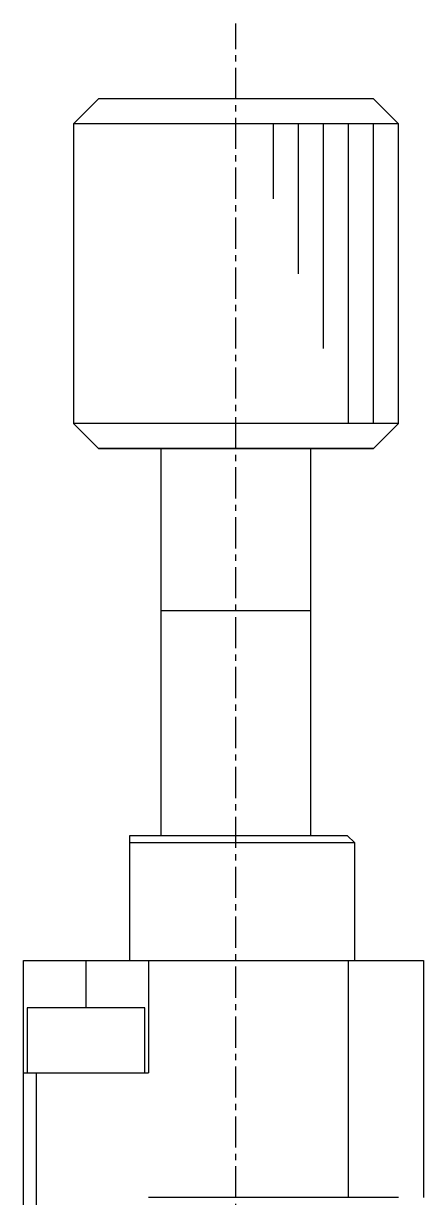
# Model space of a CAD drawing. Extents: x 75 to 236, y -5 to 206.
# Drawn here: x 75.48 to 91.48, y 158.93 to 205.95 of the extents above; entities that cross this region are included whole.
import ezdxf

# ---------------------------------------------------------------- set-up
doc = ezdxf.new("R2010")
doc.units = 0
doc.linetypes.add('CENTER', pattern=[2, 1.25, -0.25, 0.25, -0.25])
doc.layers.get('0').update_dxf_attribs({"linetype": 'CONTINUOUS'})

msp = doc.modelspace()

# ---------------------------------------------------------------- linework, layer by layer
at = {"color": 1, "linetype": 'CENTER'}
msp.add_line((83.979, 146.927), (83.979, 205.952), dxfattribs=at)
at = {"color": 7, "linetype": 'CONTINUOUS'}
for p, q in [((78.479, 202.927), (77.479, 201.927)), ((90.479, 201.927), (89.479, 202.927)), ((77.479, 201.927), (77.479, 189.927)), ((90.479, 189.927), (90.479, 201.927)), ((77.479, 189.927), (78.479, 188.927)), ((89.479, 188.927), (90.479, 189.927)), ((86.979, 188.927), (80.979, 188.927)), ((80.979, 188.927), (83.93, 188.927)), ((80.979, 188.927), (80.979, 182.422)), ((83.93, 188.927), (86.979, 188.927)), ((86.979, 182.422), (86.979, 188.927)), ((80.979, 182.432), (80.979, 173.427)), ((86.979, 173.427), (86.979, 182.432)), ((79.729, 173.427), (88.429, 173.427)), ((79.729, 173.127), (79.729, 173.427)), ((88.729, 173.127), (79.729, 173.127)), ((79.729, 168.427), (79.729, 173.127)), ((88.729, 173.127), (88.429, 173.427)), ((88.729, 168.427), (88.729, 173.127)), ((75.479, 168.427), (77.979, 168.427)), ((75.479, 163.927), (75.479, 168.427)), ((77.979, 168.427), (80.479, 168.427)), ((80.479, 168.427), (88.479, 168.427)), ((80.479, 168.427), (80.479, 163.927)), ((88.479, 158.927), (88.479, 168.427)), ((88.479, 168.427), (91.479, 168.427)), ((91.479, 168.427), (91.479, 158.927)), ((80.329, 166.527), (75.629, 166.527)), ((75.629, 166.527), (75.629, 163.927)), ((80.329, 163.927), (80.329, 166.527)), ((75.479, 147.927), (75.479, 163.927)), ((75.479, 163.927), (75.979, 163.927)), ((75.979, 163.927), (75.979, 147.927)), ((75.979, 163.927), (80.479, 163.927))]:
    msp.add_line(p, q, dxfattribs=at)
at = {"color": 3, "linetype": 'CONTINUOUS'}
for p, q in [((85.479, 198.927), (85.479, 201.927)), ((86.479, 195.927), (86.479, 201.927)), ((87.479, 192.927), (87.479, 201.927)), ((88.479, 189.927), (88.479, 201.927)), ((89.479, 189.927), (89.479, 201.927)), ((86.979, 182.427), (80.979, 182.427)), ((77.979, 168.427), (77.979, 166.527))]:
    msp.add_line(p, q, dxfattribs=at)
at = {"color": 7, "linetype": 'CONTINUOUS'}
for points in [[(84.029, 202.927, 0), (83.961, 202.927, 0), (83.893, 202.927, 0), (83.826, 202.927, 0), (83.758, 202.927, 0), (83.69, 202.927, 0), (83.622, 202.927, 0), (83.554, 202.927, 0), (83.487, 202.927, 0), (83.419, 202.927, 0), (83.352, 202.927, 0), (83.284, 202.927, 0), (83.217, 202.927, 0), (83.15, 202.927, 0), (83.083, 202.927, 0), (83.016, 202.927, 0), (82.949, 202.927, 0), (82.883, 202.927, 0), (82.816, 202.927, 0), (82.75, 202.927, 0), (82.684, 202.927, 0), (82.618, 202.927, 0), (82.552, 202.927, 0), (82.487, 202.927, 0), (82.422, 202.927, 0), (82.357, 202.927, 0), (82.292, 202.927, 0), (82.227, 202.927, 0), (82.163, 202.927, 0), (82.099, 202.927, 0), (82.036, 202.927, 0), (81.972, 202.927, 0), (81.909, 202.927, 0), (81.847, 202.927, 0), (81.784, 202.927, 0), (81.722, 202.927, 0), (81.66, 202.927, 0), (81.599, 202.927, 0), (81.538, 202.927, 0), (81.477, 202.927, 0), (81.417, 202.927, 0), (81.357, 202.927, 0), (81.298, 202.927, 0), (81.239, 202.927, 0), (81.18, 202.927, 0), (81.122, 202.927, 0), (81.064, 202.927, 0), (81.007, 202.927, 0), (80.95, 202.927, 0), (80.893, 202.927, 0), (80.837, 202.927, 0), (80.782, 202.927, 0), (80.727, 202.927, 0), (80.672, 202.927, 0), (80.618, 202.927, 0), (80.565, 202.927, 0), (80.512, 202.927, 0), (80.46, 202.927, 0), (80.408, 202.927, 0), (80.356, 202.927, 0), (80.305, 202.927, 0), (80.255, 202.927, 0), (80.206, 202.927, 0), (80.156, 202.927, 0), (80.108, 202.927, 0), (80.06, 202.927, 0), (80.013, 202.927, 0), (79.966, 202.927, 0), (79.92, 202.927, 0), (79.874, 202.927, 0), (79.83, 202.927, 0), (79.785, 202.927, 0), (79.742, 202.927, 0), (79.699, 202.927, 0), (79.656, 202.927, 0), (79.615, 202.927, 0), (79.574, 202.927, 0), (79.534, 202.927, 0), (79.494, 202.927, 0), (79.455, 202.927, 0), (79.417, 202.927, 0), (79.379, 202.927, 0), (79.342, 202.927, 0), (79.306, 202.927, 0), (79.271, 202.927, 0), (79.236, 202.927, 0), (79.202, 202.927, 0), (79.169, 202.927, 0), (79.136, 202.927, 0), (79.104, 202.927, 0), (79.073, 202.927, 0), (79.043, 202.927, 0), (79.013, 202.927, 0), (78.985, 202.927, 0), (78.957, 202.927, 0), (78.929, 202.927, 0), (78.903, 202.927, 0), (78.877, 202.927, 0), (78.852, 202.927, 0), (78.828, 202.927, 0), (78.805, 202.927, 0), (78.782, 202.927, 0), (78.76, 202.927, 0), (78.739, 202.927, 0), (78.719, 202.927, 0), (78.7, 202.927, 0), (78.681, 202.927, 0), (78.663, 202.927, 0), (78.646, 202.927, 0), (78.63, 202.927, 0), (78.615, 202.927, 0), (78.6, 202.927, 0), (78.586, 202.927, 0), (78.573, 202.927, 0), (78.561, 202.927, 0), (78.55, 202.927, 0), (78.54, 202.927, 0), (78.53, 202.927, 0), (78.521, 202.927, 0), (78.513, 202.927, 0), (78.506, 202.927, 0), (78.5, 202.927, 0), (78.495, 202.927, 0), (78.49, 202.927, 0), (78.486, 202.927, 0), (78.483, 202.927, 0), (78.481, 202.927, 0), (78.48, 202.927, 0), (78.479, 202.927, 0)], [(89.479, 202.927, 0), (89.479, 202.927, 0), (89.478, 202.927, 0), (89.476, 202.927, 0), (89.473, 202.927, 0), (89.469, 202.927, 0), (89.465, 202.927, 0), (89.459, 202.927, 0), (89.453, 202.927, 0), (89.446, 202.927, 0), (89.439, 202.927, 0), (89.43, 202.927, 0), (89.421, 202.927, 0), (89.41, 202.927, 0), (89.399, 202.927, 0), (89.388, 202.927, 0), (89.375, 202.927, 0), (89.362, 202.927, 0), (89.347, 202.927, 0), (89.332, 202.927, 0), (89.316, 202.927, 0), (89.3, 202.927, 0), (89.282, 202.927, 0), (89.264, 202.927, 0), (89.245, 202.927, 0), (89.225, 202.927, 0), (89.205, 202.927, 0), (89.184, 202.927, 0), (89.162, 202.927, 0), (89.139, 202.927, 0), (89.115, 202.927, 0), (89.091, 202.927, 0), (89.065, 202.927, 0), (89.04, 202.927, 0), (89.013, 202.927, 0), (88.985, 202.927, 0), (88.957, 202.927, 0), (88.928, 202.927, 0), (88.899, 202.927, 0), (88.868, 202.927, 0), (88.837, 202.927, 0), (88.805, 202.927, 0), (88.773, 202.927, 0), (88.74, 202.927, 0), (88.706, 202.927, 0), (88.671, 202.927, 0), (88.636, 202.927, 0), (88.6, 202.927, 0), (88.563, 202.927, 0), (88.525, 202.927, 0), (88.487, 202.927, 0), (88.448, 202.927, 0), (88.409, 202.927, 0), (88.369, 202.927, 0), (88.328, 202.927, 0), (88.287, 202.927, 0), (88.245, 202.927, 0), (88.202, 202.927, 0), (88.159, 202.927, 0), (88.115, 202.927, 0), (88.07, 202.927, 0), (88.025, 202.927, 0), (87.979, 202.927, 0), (87.933, 202.927, 0), (87.886, 202.927, 0), (87.838, 202.927, 0), (87.79, 202.927, 0), (87.742, 202.927, 0), (87.692, 202.927, 0), (87.643, 202.927, 0), (87.592, 202.927, 0), (87.541, 202.927, 0), (87.49, 202.927, 0), (87.438, 202.927, 0), (87.386, 202.927, 0), (87.333, 202.927, 0), (87.279, 202.927, 0), (87.225, 202.927, 0), (87.171, 202.927, 0), (87.116, 202.927, 0), (87.061, 202.927, 0), (87.005, 202.927, 0), (86.949, 202.927, 0), (86.892, 202.927, 0), (86.835, 202.927, 0), (86.777, 202.927, 0), (86.719, 202.927, 0), (86.661, 202.927, 0), (86.602, 202.927, 0), (86.543, 202.927, 0), (86.484, 202.927, 0), (86.424, 202.927, 0), (86.363, 202.927, 0), (86.303, 202.927, 0), (86.242, 202.927, 0), (86.18, 202.927, 0), (86.119, 202.927, 0), (86.057, 202.927, 0), (85.994, 202.927, 0), (85.932, 202.927, 0), (85.869, 202.927, 0), (85.806, 202.927, 0), (85.742, 202.927, 0), (85.679, 202.927, 0), (85.615, 202.927, 0), (85.55, 202.927, 0), (85.486, 202.927, 0), (85.421, 202.927, 0), (85.356, 202.927, 0), (85.291, 202.927, 0), (85.226, 202.927, 0), (85.161, 202.927, 0), (85.095, 202.927, 0), (85.029, 202.927, 0), (84.963, 202.927, 0), (84.897, 202.927, 0), (84.831, 202.927, 0), (84.765, 202.927, 0), (84.698, 202.927, 0), (84.632, 202.927, 0), (84.565, 202.927, 0), (84.498, 202.927, 0), (84.431, 202.927, 0), (84.364, 202.927, 0), (84.297, 202.927, 0), (84.23, 202.927, 0), (84.163, 202.927, 0), (84.096, 202.927, 0), (84.029, 202.927, 0)], [(84.038, 201.927, 0), (83.958, 201.927, 0), (83.878, 201.927, 0), (83.798, 201.927, 0), (83.717, 201.927, 0), (83.637, 201.927, 0), (83.557, 201.927, 0), (83.477, 201.927, 0), (83.397, 201.927, 0), (83.317, 201.927, 0), (83.238, 201.927, 0), (83.158, 201.927, 0), (83.078, 201.927, 0), (82.999, 201.927, 0), (82.92, 201.927, 0), (82.841, 201.927, 0), (82.762, 201.927, 0), (82.683, 201.927, 0), (82.605, 201.927, 0), (82.526, 201.927, 0), (82.448, 201.927, 0), (82.37, 201.927, 0), (82.293, 201.927, 0), (82.215, 201.927, 0), (82.138, 201.927, 0), (82.062, 201.927, 0), (81.985, 201.927, 0), (81.909, 201.927, 0), (81.833, 201.927, 0), (81.757, 201.927, 0), (81.682, 201.927, 0), (81.607, 201.927, 0), (81.533, 201.927, 0), (81.459, 201.927, 0), (81.385, 201.927, 0), (81.311, 201.927, 0), (81.239, 201.927, 0), (81.166, 201.927, 0), (81.094, 201.927, 0), (81.022, 201.927, 0), (80.951, 201.927, 0), (80.88, 201.927, 0), (80.81, 201.927, 0), (80.74, 201.927, 0), (80.671, 201.927, 0), (80.602, 201.927, 0), (80.534, 201.927, 0), (80.466, 201.927, 0), (80.399, 201.927, 0), (80.332, 201.927, 0), (80.266, 201.927, 0), (80.201, 201.927, 0), (80.135, 201.927, 0), (80.071, 201.927, 0), (80.007, 201.927, 0), (79.944, 201.927, 0), (79.882, 201.927, 0), (79.82, 201.927, 0), (79.758, 201.927, 0), (79.698, 201.927, 0), (79.638, 201.927, 0), (79.578, 201.927, 0), (79.519, 201.927, 0), (79.461, 201.927, 0), (79.404, 201.927, 0), (79.347, 201.927, 0), (79.291, 201.927, 0), (79.236, 201.927, 0), (79.182, 201.927, 0), (79.128, 201.927, 0), (79.075, 201.927, 0), (79.023, 201.927, 0), (78.971, 201.927, 0), (78.92, 201.927, 0), (78.871, 201.927, 0), (78.821, 201.927, 0), (78.773, 201.927, 0), (78.725, 201.927, 0), (78.678, 201.927, 0), (78.632, 201.927, 0), (78.587, 201.927, 0), (78.543, 201.927, 0), (78.499, 201.927, 0), (78.457, 201.927, 0), (78.415, 201.927, 0), (78.374, 201.927, 0), (78.333, 201.927, 0), (78.294, 201.927, 0), (78.256, 201.927, 0), (78.218, 201.927, 0), (78.181, 201.927, 0), (78.145, 201.927, 0), (78.111, 201.927, 0), (78.076, 201.927, 0), (78.043, 201.927, 0), (78.011, 201.927, 0), (77.98, 201.927, 0), (77.949, 201.927, 0), (77.92, 201.927, 0), (77.891, 201.927, 0), (77.864, 201.927, 0), (77.837, 201.927, 0), (77.811, 201.927, 0), (77.786, 201.927, 0), (77.763, 201.927, 0), (77.74, 201.927, 0), (77.718, 201.927, 0), (77.697, 201.927, 0), (77.676, 201.927, 0), (77.657, 201.927, 0), (77.639, 201.927, 0), (77.622, 201.927, 0), (77.606, 201.927, 0), (77.591, 201.927, 0), (77.576, 201.927, 0), (77.563, 201.927, 0), (77.551, 201.927, 0), (77.539, 201.927, 0), (77.529, 201.927, 0), (77.519, 201.927, 0), (77.511, 201.927, 0), (77.504, 201.927, 0), (77.497, 201.927, 0), (77.492, 201.927, 0), (77.487, 201.927, 0), (77.484, 201.927, 0), (77.481, 201.927, 0), (77.48, 201.927, 0), (77.479, 201.927, 0)], [(90.479, 201.927, 0), (90.479, 201.927, 0), (90.478, 201.927, 0), (90.475, 201.927, 0), (90.472, 201.927, 0), (90.467, 201.927, 0), (90.462, 201.927, 0), (90.456, 201.927, 0), (90.448, 201.927, 0), (90.44, 201.927, 0), (90.431, 201.927, 0), (90.421, 201.927, 0), (90.41, 201.927, 0), (90.398, 201.927, 0), (90.385, 201.927, 0), (90.371, 201.927, 0), (90.356, 201.927, 0), (90.34, 201.927, 0), (90.323, 201.927, 0), (90.305, 201.927, 0), (90.287, 201.927, 0), (90.267, 201.927, 0), (90.247, 201.927, 0), (90.225, 201.927, 0), (90.203, 201.927, 0), (90.179, 201.927, 0), (90.155, 201.927, 0), (90.13, 201.927, 0), (90.104, 201.927, 0), (90.077, 201.927, 0), (90.049, 201.927, 0), (90.02, 201.927, 0), (89.99, 201.927, 0), (89.96, 201.927, 0), (89.928, 201.927, 0), (89.896, 201.927, 0), (89.862, 201.927, 0), (89.828, 201.927, 0), (89.793, 201.927, 0), (89.757, 201.927, 0), (89.721, 201.927, 0), (89.683, 201.927, 0), (89.644, 201.927, 0), (89.605, 201.927, 0), (89.565, 201.927, 0), (89.524, 201.927, 0), (89.482, 201.927, 0), (89.44, 201.927, 0), (89.396, 201.927, 0), (89.352, 201.927, 0), (89.307, 201.927, 0), (89.261, 201.927, 0), (89.214, 201.927, 0), (89.167, 201.927, 0), (89.119, 201.927, 0), (89.07, 201.927, 0), (89.02, 201.927, 0), (88.97, 201.927, 0), (88.919, 201.927, 0), (88.867, 201.927, 0), (88.814, 201.927, 0), (88.761, 201.927, 0), (88.707, 201.927, 0), (88.652, 201.927, 0), (88.596, 201.927, 0), (88.54, 201.927, 0), (88.483, 201.927, 0), (88.426, 201.927, 0), (88.368, 201.927, 0), (88.309, 201.927, 0), (88.249, 201.927, 0), (88.189, 201.927, 0), (88.129, 201.927, 0), (88.067, 201.927, 0), (88.005, 201.927, 0), (87.943, 201.927, 0), (87.879, 201.927, 0), (87.816, 201.927, 0), (87.751, 201.927, 0), (87.686, 201.927, 0), (87.621, 201.927, 0), (87.555, 201.927, 0), (87.489, 201.927, 0), (87.422, 201.927, 0), (87.354, 201.927, 0), (87.286, 201.927, 0), (87.218, 201.927, 0), (87.149, 201.927, 0), (87.079, 201.927, 0), (87.009, 201.927, 0), (86.939, 201.927, 0), (86.868, 201.927, 0), (86.797, 201.927, 0), (86.725, 201.927, 0), (86.653, 201.927, 0), (86.58, 201.927, 0), (86.508, 201.927, 0), (86.434, 201.927, 0), (86.361, 201.927, 0), (86.287, 201.927, 0), (86.212, 201.927, 0), (86.138, 201.927, 0), (86.063, 201.927, 0), (85.987, 201.927, 0), (85.912, 201.927, 0), (85.836, 201.927, 0), (85.76, 201.927, 0), (85.683, 201.927, 0), (85.607, 201.927, 0), (85.53, 201.927, 0), (85.453, 201.927, 0), (85.376, 201.927, 0), (85.298, 201.927, 0), (85.22, 201.927, 0), (85.142, 201.927, 0), (85.064, 201.927, 0), (84.986, 201.927, 0), (84.907, 201.927, 0), (84.829, 201.927, 0), (84.75, 201.927, 0), (84.671, 201.927, 0), (84.593, 201.927, 0), (84.513, 201.927, 0), (84.434, 201.927, 0), (84.355, 201.927, 0), (84.276, 201.927, 0), (84.197, 201.927, 0), (84.118, 201.927, 0), (84.038, 201.927, 0)], [(90.479, 189.927, 0), (90.477, 189.927, 0), (90.472, 189.927, 0), (90.462, 189.927, 0), (90.448, 189.927, 0), (90.43, 189.927, 0), (90.409, 189.927, 0), (90.384, 189.927, 0), (90.355, 189.927, 0), (90.321, 189.927, 0), (90.285, 189.927, 0), (90.244, 189.927, 0), (90.199, 189.927, 0), (90.151, 189.927, 0), (90.1, 189.927, 0), (90.044, 189.927, 0), (89.985, 189.927, 0), (89.922, 189.927, 0), (89.855, 189.927, 0), (89.785, 189.927, 0), (89.712, 189.927, 0), (89.635, 189.927, 0), (89.555, 189.927, 0), (89.471, 189.927, 0), (89.384, 189.927, 0), (89.294, 189.927, 0), (89.2, 189.927, 0), (89.104, 189.927, 0), (89.004, 189.927, 0), (88.901, 189.927, 0), (88.796, 189.927, 0), (88.687, 189.927, 0), (88.576, 189.927, 0), (88.461, 189.927, 0), (88.345, 189.927, 0), (88.225, 189.927, 0), (88.103, 189.927, 0), (87.978, 189.927, 0), (87.851, 189.927, 0), (87.722, 189.927, 0), (87.591, 189.927, 0), (87.457, 189.927, 0), (87.321, 189.927, 0), (87.183, 189.927, 0), (87.043, 189.927, 0), (86.902, 189.927, 0), (86.758, 189.927, 0), (86.614, 189.927, 0), (86.467, 189.927, 0), (86.319, 189.927, 0), (86.169, 189.927, 0), (86.018, 189.927, 0), (85.866, 189.927, 0), (85.713, 189.927, 0), (85.559, 189.927, 0), (85.404, 189.927, 0), (85.248, 189.927, 0), (85.091, 189.927, 0), (84.933, 189.927, 0), (84.775, 189.927, 0), (84.617, 189.927, 0), (84.458, 189.927, 0), (84.298, 189.927, 0), (84.139, 189.927, 0), (83.979, 189.927, 0), (83.82, 189.927, 0), (83.66, 189.927, 0), (83.501, 189.927, 0), (83.342, 189.927, 0), (83.184, 189.927, 0), (83.026, 189.927, 0), (82.868, 189.927, 0), (82.711, 189.927, 0), (82.555, 189.927, 0), (82.4, 189.927, 0), (82.246, 189.927, 0), (82.093, 189.927, 0), (81.94, 189.927, 0), (81.79, 189.927, 0), (81.64, 189.927, 0), (81.492, 189.927, 0), (81.345, 189.927, 0), (81.2, 189.927, 0), (81.057, 189.927, 0), (80.915, 189.927, 0), (80.775, 189.927, 0), (80.638, 189.927, 0), (80.502, 189.927, 0), (80.368, 189.927, 0), (80.237, 189.927, 0), (80.107, 189.927, 0), (79.98, 189.927, 0), (79.856, 189.927, 0), (79.734, 189.927, 0), (79.614, 189.927, 0), (79.497, 189.927, 0), (79.383, 189.927, 0), (79.272, 189.927, 0), (79.163, 189.927, 0), (79.058, 189.927, 0), (78.955, 189.927, 0), (78.855, 189.927, 0), (78.758, 189.927, 0), (78.665, 189.927, 0), (78.575, 189.927, 0), (78.488, 189.927, 0), (78.404, 189.927, 0), (78.324, 189.927, 0), (78.247, 189.927, 0), (78.173, 189.927, 0), (78.103, 189.927, 0), (78.037, 189.927, 0), (77.974, 189.927, 0), (77.915, 189.927, 0), (77.859, 189.927, 0), (77.807, 189.927, 0), (77.759, 189.927, 0), (77.715, 189.927, 0), (77.674, 189.927, 0), (77.637, 189.927, 0), (77.604, 189.927, 0), (77.575, 189.927, 0), (77.55, 189.927, 0), (77.528, 189.927, 0), (77.511, 189.927, 0), (77.497, 189.927, 0), (77.487, 189.927, 0), (77.481, 189.927, 0), (77.479, 189.927, 0)], [(89.479, 188.927, 0), (89.478, 188.927, 0), (89.473, 188.927, 0), (89.465, 188.927, 0), (89.453, 188.927, 0), (89.438, 188.927, 0), (89.42, 188.927, 0), (89.398, 188.927, 0), (89.374, 188.927, 0), (89.346, 188.927, 0), (89.315, 188.927, 0), (89.28, 188.927, 0), (89.243, 188.927, 0), (89.202, 188.927, 0), (89.158, 188.927, 0), (89.111, 188.927, 0), (89.061, 188.927, 0), (89.008, 188.927, 0), (88.951, 188.927, 0), (88.892, 188.927, 0), (88.83, 188.927, 0), (88.765, 188.927, 0), (88.697, 188.927, 0), (88.626, 188.927, 0), (88.552, 188.927, 0), (88.476, 188.927, 0), (88.397, 188.927, 0), (88.315, 188.927, 0), (88.231, 188.927, 0), (88.144, 188.927, 0), (88.055, 188.927, 0), (87.963, 188.927, 0), (87.868, 188.927, 0), (87.772, 188.927, 0), (87.673, 188.927, 0), (87.572, 188.927, 0), (87.469, 188.927, 0), (87.363, 188.927, 0), (87.256, 188.927, 0), (87.146, 188.927, 0), (87.035, 188.927, 0), (86.922, 188.927, 0), (86.807, 188.927, 0), (86.69, 188.927, 0), (86.572, 188.927, 0), (86.452, 188.927, 0), (86.331, 188.927, 0), (86.208, 188.927, 0), (86.084, 188.927, 0), (85.959, 188.927, 0), (85.832, 188.927, 0), (85.705, 188.927, 0), (85.576, 188.927, 0), (85.446, 188.927, 0), (85.316, 188.927, 0), (85.184, 188.927, 0), (85.052, 188.927, 0), (84.92, 188.927, 0), (84.786, 188.927, 0), (84.653, 188.927, 0), (84.519, 188.927, 0), (84.384, 188.927, 0), (84.249, 188.927, 0), (84.114, 188.927, 0), (83.979, 188.927, 0), (83.844, 188.927, 0), (83.71, 188.927, 0), (83.575, 188.927, 0), (83.44, 188.927, 0), (83.306, 188.927, 0), (83.172, 188.927, 0), (83.039, 188.927, 0), (82.906, 188.927, 0), (82.774, 188.927, 0), (82.643, 188.927, 0), (82.512, 188.927, 0), (82.383, 188.927, 0), (82.254, 188.927, 0), (82.126, 188.927, 0), (82, 188.927, 0), (81.875, 188.927, 0), (81.751, 188.927, 0), (81.628, 188.927, 0), (81.507, 188.927, 0), (81.387, 188.927, 0), (81.268, 188.927, 0), (81.152, 188.927, 0), (81.037, 188.927, 0), (80.924, 188.927, 0), (80.812, 188.927, 0), (80.703, 188.927, 0), (80.596, 188.927, 0), (80.49, 188.927, 0), (80.387, 188.927, 0), (80.286, 188.927, 0), (80.187, 188.927, 0), (80.09, 188.927, 0), (79.996, 188.927, 0), (79.904, 188.927, 0), (79.815, 188.927, 0), (79.728, 188.927, 0), (79.643, 188.927, 0), (79.562, 188.927, 0), (79.483, 188.927, 0), (79.406, 188.927, 0), (79.333, 188.927, 0), (79.262, 188.927, 0), (79.194, 188.927, 0), (79.129, 188.927, 0), (79.067, 188.927, 0), (79.007, 188.927, 0), (78.951, 188.927, 0), (78.898, 188.927, 0), (78.848, 188.927, 0), (78.801, 188.927, 0), (78.757, 188.927, 0), (78.716, 188.927, 0), (78.679, 188.927, 0), (78.644, 188.927, 0), (78.613, 188.927, 0), (78.585, 188.927, 0), (78.56, 188.927, 0), (78.539, 188.927, 0), (78.521, 188.927, 0), (78.506, 188.927, 0), (78.494, 188.927, 0), (78.486, 188.927, 0), (78.481, 188.927, 0), (78.479, 188.927, 0)], [(78.479, 188.927, 0), (78.48, 188.927, 0), (78.48, 188.927, 0), (78.481, 188.927, 0), (78.482, 188.927, 0), (78.484, 188.927, 0), (78.485, 188.927, 0), (78.487, 188.927, 0), (78.49, 188.927, 0), (78.493, 188.927, 0), (78.496, 188.927, 0), (78.499, 188.927, 0), (78.503, 188.927, 0), (78.507, 188.927, 0), (78.512, 188.927, 0), (78.517, 188.927, 0), (78.522, 188.927, 0), (78.527, 188.927, 0), (78.533, 188.927, 0), (78.539, 188.927, 0), (78.546, 188.927, 0), (78.552, 188.927, 0), (78.559, 188.927, 0), (78.567, 188.927, 0), (78.575, 188.927, 0), (78.583, 188.927, 0), (78.591, 188.927, 0), (78.6, 188.927, 0), (78.609, 188.927, 0), (78.618, 188.927, 0), (78.628, 188.927, 0), (78.638, 188.927, 0), (78.648, 188.927, 0), (78.659, 188.927, 0), (78.67, 188.927, 0), (78.681, 188.927, 0), (78.693, 188.927, 0), (78.705, 188.927, 0), (78.717, 188.927, 0), (78.73, 188.927, 0), (78.743, 188.927, 0), (78.756, 188.927, 0), (78.769, 188.927, 0), (78.783, 188.927, 0), (78.797, 188.927, 0), (78.812, 188.927, 0), (78.826, 188.927, 0), (78.842, 188.927, 0), (78.857, 188.927, 0), (78.873, 188.927, 0), (78.889, 188.927, 0), (78.905, 188.927, 0), (78.922, 188.927, 0), (78.939, 188.927, 0), (78.956, 188.927, 0), (78.973, 188.927, 0), (78.991, 188.927, 0), (79.009, 188.927, 0), (79.028, 188.927, 0), (79.046, 188.927, 0), (79.066, 188.927, 0), (79.085, 188.927, 0), (79.105, 188.927, 0), (79.124, 188.927, 0), (79.145, 188.927, 0), (79.165, 188.927, 0), (79.186, 188.927, 0), (79.207, 188.927, 0), (79.228, 188.927, 0), (79.25, 188.927, 0), (79.272, 188.927, 0), (79.294, 188.927, 0), (79.317, 188.927, 0), (79.34, 188.927, 0), (79.363, 188.927, 0), (79.386, 188.927, 0), (79.41, 188.927, 0), (79.433, 188.927, 0), (79.458, 188.927, 0), (79.482, 188.927, 0), (79.507, 188.927, 0), (79.532, 188.927, 0), (79.557, 188.927, 0), (79.583, 188.927, 0), (79.608, 188.927, 0), (79.634, 188.927, 0), (79.661, 188.927, 0), (79.687, 188.927, 0), (79.714, 188.927, 0), (79.741, 188.927, 0), (79.769, 188.927, 0), (79.796, 188.927, 0), (79.824, 188.927, 0), (79.852, 188.927, 0), (79.88, 188.927, 0), (79.909, 188.927, 0), (79.938, 188.927, 0), (79.967, 188.927, 0), (79.996, 188.927, 0), (80.026, 188.927, 0), (80.056, 188.927, 0), (80.086, 188.927, 0), (80.116, 188.927, 0), (80.147, 188.927, 0), (80.177, 188.927, 0), (80.208, 188.927, 0), (80.239, 188.927, 0), (80.271, 188.927, 0), (80.302, 188.927, 0), (80.334, 188.927, 0), (80.366, 188.927, 0), (80.399, 188.927, 0), (80.431, 188.927, 0), (80.464, 188.927, 0), (80.497, 188.927, 0), (80.53, 188.927, 0), (80.564, 188.927, 0), (80.597, 188.927, 0), (80.631, 188.927, 0), (80.665, 188.927, 0), (80.699, 188.927, 0), (80.733, 188.927, 0), (80.768, 188.927, 0), (80.803, 188.927, 0), (80.838, 188.927, 0), (80.873, 188.927, 0), (80.908, 188.927, 0), (80.944, 188.927, 0), (80.979, 188.927, 0)], [(86.979, 188.927, 0), (87.015, 188.927, 0), (87.051, 188.927, 0), (87.086, 188.927, 0), (87.121, 188.927, 0), (87.156, 188.927, 0), (87.191, 188.927, 0), (87.225, 188.927, 0), (87.26, 188.927, 0), (87.294, 188.927, 0), (87.328, 188.927, 0), (87.362, 188.927, 0), (87.395, 188.927, 0), (87.429, 188.927, 0), (87.462, 188.927, 0), (87.495, 188.927, 0), (87.528, 188.927, 0), (87.56, 188.927, 0), (87.592, 188.927, 0), (87.624, 188.927, 0), (87.656, 188.927, 0), (87.688, 188.927, 0), (87.719, 188.927, 0), (87.751, 188.927, 0), (87.781, 188.927, 0), (87.812, 188.927, 0), (87.843, 188.927, 0), (87.873, 188.927, 0), (87.903, 188.927, 0), (87.933, 188.927, 0), (87.962, 188.927, 0), (87.992, 188.927, 0), (88.021, 188.927, 0), (88.05, 188.927, 0), (88.078, 188.927, 0), (88.107, 188.927, 0), (88.135, 188.927, 0), (88.163, 188.927, 0), (88.19, 188.927, 0), (88.218, 188.927, 0), (88.245, 188.927, 0), (88.272, 188.927, 0), (88.298, 188.927, 0), (88.324, 188.927, 0), (88.35, 188.927, 0), (88.376, 188.927, 0), (88.402, 188.927, 0), (88.427, 188.927, 0), (88.452, 188.927, 0), (88.477, 188.927, 0), (88.501, 188.927, 0), (88.525, 188.927, 0), (88.549, 188.927, 0), (88.573, 188.927, 0), (88.596, 188.927, 0), (88.619, 188.927, 0), (88.642, 188.927, 0), (88.665, 188.927, 0), (88.687, 188.927, 0), (88.709, 188.927, 0), (88.73, 188.927, 0), (88.752, 188.927, 0), (88.773, 188.927, 0), (88.794, 188.927, 0), (88.814, 188.927, 0), (88.834, 188.927, 0), (88.854, 188.927, 0), (88.874, 188.927, 0), (88.893, 188.927, 0), (88.912, 188.927, 0), (88.931, 188.927, 0), (88.949, 188.927, 0), (88.968, 188.927, 0), (88.985, 188.927, 0), (89.003, 188.927, 0), (89.02, 188.927, 0), (89.037, 188.927, 0), (89.054, 188.927, 0), (89.07, 188.927, 0), (89.086, 188.927, 0), (89.102, 188.927, 0), (89.117, 188.927, 0), (89.132, 188.927, 0), (89.147, 188.927, 0), (89.162, 188.927, 0), (89.176, 188.927, 0), (89.189, 188.927, 0), (89.203, 188.927, 0), (89.216, 188.927, 0), (89.229, 188.927, 0), (89.242, 188.927, 0), (89.254, 188.927, 0), (89.266, 188.927, 0), (89.278, 188.927, 0), (89.289, 188.927, 0), (89.3, 188.927, 0), (89.311, 188.927, 0), (89.321, 188.927, 0), (89.331, 188.927, 0), (89.341, 188.927, 0), (89.35, 188.927, 0), (89.359, 188.927, 0), (89.368, 188.927, 0), (89.376, 188.927, 0), (89.384, 188.927, 0), (89.392, 188.927, 0), (89.399, 188.927, 0), (89.406, 188.927, 0), (89.413, 188.927, 0), (89.42, 188.927, 0), (89.426, 188.927, 0), (89.432, 188.927, 0), (89.437, 188.927, 0), (89.442, 188.927, 0), (89.447, 188.927, 0), (89.451, 188.927, 0), (89.456, 188.927, 0), (89.459, 188.927, 0), (89.463, 188.927, 0), (89.466, 188.927, 0), (89.469, 188.927, 0), (89.471, 188.927, 0), (89.473, 188.927, 0), (89.475, 188.927, 0), (89.477, 188.927, 0), (89.478, 188.927, 0), (89.479, 188.927, 0), (89.479, 188.927, 0), (89.479, 188.927, 0)], [(90.479, 158.927, 0), (90.478, 158.927, 0), (90.476, 158.927, 0), (90.471, 158.927, 0), (90.465, 158.927, 0), (90.457, 158.927, 0), (90.447, 158.927, 0), (90.435, 158.927, 0), (90.421, 158.927, 0), (90.406, 158.927, 0), (90.389, 158.927, 0), (90.37, 158.927, 0), (90.349, 158.927, 0), (90.326, 158.927, 0), (90.302, 158.927, 0), (90.276, 158.927, 0), (90.248, 158.927, 0), (90.219, 158.927, 0), (90.187, 158.927, 0), (90.154, 158.927, 0), (90.12, 158.927, 0), (90.083, 158.927, 0), (90.045, 158.927, 0), (90.005, 158.927, 0), (89.963, 158.927, 0), (89.92, 158.927, 0), (89.875, 158.927, 0), (89.829, 158.927, 0), (89.781, 158.927, 0), (89.731, 158.927, 0), (89.679, 158.927, 0), (89.626, 158.927, 0), (89.572, 158.927, 0), (89.516, 158.927, 0), (89.458, 158.927, 0), (89.398, 158.927, 0), (89.338, 158.927, 0), (89.275, 158.927, 0), (89.212, 158.927, 0), (89.147, 158.927, 0), (89.08, 158.927, 0), (89.012, 158.927, 0), (88.942, 158.927, 0), (88.872, 158.927, 0), (88.799, 158.927, 0), (88.726, 158.927, 0), (88.651, 158.927, 0), (88.575, 158.927, 0), (88.497, 158.927, 0), (88.419, 158.927, 0), (88.339, 158.927, 0), (88.257, 158.927, 0), (88.175, 158.927, 0), (88.091, 158.927, 0), (88.007, 158.927, 0), (87.921, 158.927, 0), (87.834, 158.927, 0), (87.746, 158.927, 0), (87.657, 158.927, 0), (87.567, 158.927, 0), (87.476, 158.927, 0), (87.384, 158.927, 0), (87.291, 158.927, 0), (87.197, 158.927, 0), (87.102, 158.927, 0), (87.006, 158.927, 0), (86.91, 158.927, 0), (86.812, 158.927, 0), (86.714, 158.927, 0), (86.615, 158.927, 0), (86.515, 158.927, 0), (86.415, 158.927, 0), (86.314, 158.927, 0), (86.212, 158.927, 0), (86.11, 158.927, 0), (86.007, 158.927, 0), (85.903, 158.927, 0), (85.799, 158.927, 0), (85.695, 158.927, 0), (85.59, 158.927, 0), (85.484, 158.927, 0), (85.379, 158.927, 0), (85.272, 158.927, 0), (85.166, 158.927, 0), (85.059, 158.927, 0), (84.951, 158.927, 0), (84.844, 158.927, 0), (84.736, 158.927, 0), (84.628, 158.927, 0), (84.52, 158.927, 0), (84.412, 158.927, 0), (84.303, 158.927, 0), (84.195, 158.927, 0), (84.086, 158.927, 0), (83.977, 158.927, 0), (83.869, 158.927, 0), (83.76, 158.927, 0), (83.651, 158.927, 0), (83.543, 158.927, 0), (83.435, 158.927, 0), (83.326, 158.927, 0), (83.219, 158.927, 0), (83.111, 158.927, 0), (83.003, 158.927, 0), (82.896, 158.927, 0), (82.789, 158.927, 0), (82.682, 158.927, 0), (82.576, 158.927, 0), (82.47, 158.927, 0), (82.365, 158.927, 0), (82.26, 158.927, 0), (82.155, 158.927, 0), (82.051, 158.927, 0), (81.948, 158.927, 0), (81.845, 158.927, 0), (81.743, 158.927, 0), (81.641, 158.927, 0), (81.54, 158.927, 0), (81.439, 158.927, 0), (81.34, 158.927, 0), (81.241, 158.927, 0), (81.143, 158.927, 0), (81.045, 158.927, 0), (80.949, 158.927, 0), (80.853, 158.927, 0), (80.758, 158.927, 0), (80.664, 158.927, 0), (80.571, 158.927, 0), (80.479, 158.927, 0)]]:
    msp.add_polyline3d(points, dxfattribs=at)

doc.saveas('drawing.dxf')
